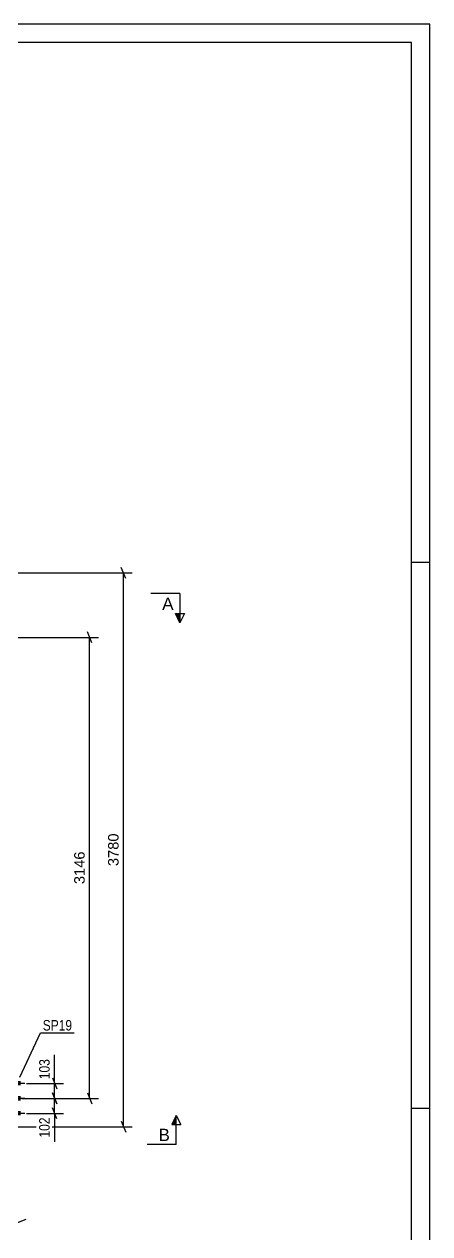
# Model space of a CAD drawing. Header units: millimetres. Extents: x 0 to 841, y 0 to 594.
# Drawn here: x 730.2 to 841, y 263.8 to 594 of the extents above; entities that cross this region are included whole.
import ezdxf

# ---------------------------------------------------------------- set-up
doc = ezdxf.new("R2010")
doc.units = ezdxf.units.MM
doc.styles.add('Arial', font='arial.ttf', dxfattribs={"height": 0.2})
doc.styles.add('Arial Narrow', font='ARIALN.TTF', dxfattribs={"height": 0.2})

# ---------------------------------------------------------------- blocks, each defined once
blk = doc.blocks.new('Unknown-317311686-1113')
at = {"color": 5, "linetype": 'Continuous'}
for p, q in [((841, 594), (0, 594)), ((841, 0), (841, 594)), ((836, 589), (5, 589)), ((836, 5), (836, 589)), ((841, 447), (836, 447)), ((841, 298), (836, 298))]:
    blk.add_line(p, q, dxfattribs=at)
blk = doc.blocks.new('Bolt-317311686-2482 - 2401')
at = {"linetype": 'Continuous'}
for points in [[(729.21, 304.4), (729.21, 305.28), (728.57, 305.28), (728.57, 304.4)], [(729.21, 304.4), (729.21, 305.28), (728.57, 305.28), (728.57, 304.4)], [(729.21, 304.4), (729.21, 305.28), (728.57, 305.28), (728.57, 304.4)], [(729.21, 300.28), (729.21, 301.16), (728.57, 301.16), (728.57, 300.28)], [(729.21, 300.28), (729.21, 301.16), (728.57, 301.16), (728.57, 300.28)], [(729.21, 296.2), (729.21, 297.08), (728.57, 297.08), (728.57, 296.2)], [(729.21, 296.2), (729.21, 297.08), (728.57, 297.08), (728.57, 296.2)], [(729.21, 296.2), (729.21, 297.08), (728.57, 297.08), (728.57, 296.2)]]:
    blk.add_hatch(color=1, dxfattribs=at).paths.add_polyline_path(points)
at = {"color": 1, "linetype": 'Continuous'}
for p, q in [((730.37, 304.84), (727.05, 304.84)), ((730.37, 304.84), (727.05, 304.84)), ((730.37, 304.84), (727.05, 304.84)), ((729.21, 305.28), (728.57, 305.28)), ((729.21, 305.28), (728.57, 305.28)), ((729.21, 305.28), (728.57, 305.28)), ((729.21, 304.4), (728.57, 304.4)), ((729.21, 304.4), (728.57, 304.4)), ((729.21, 304.4), (728.57, 304.4)), ((730.37, 300.72), (727.05, 300.72)), ((730.37, 300.72), (727.05, 300.72)), ((729.21, 301.16), (728.57, 301.16)), ((729.21, 301.16), (728.57, 301.16)), ((729.21, 300.28), (728.57, 300.28)), ((729.21, 300.28), (728.57, 300.28)), ((730.37, 296.64), (727.05, 296.64)), ((730.37, 296.64), (727.05, 296.64)), ((730.37, 296.64), (727.05, 296.64)), ((729.21, 297.08), (728.57, 297.08)), ((729.21, 297.08), (728.57, 297.08)), ((729.21, 297.08), (728.57, 297.08)), ((729.21, 296.2), (728.57, 296.2)), ((729.21, 296.2), (728.57, 296.2)), ((729.21, 296.2), (728.57, 296.2))]:
    blk.add_line(p, q, dxfattribs=at)
blk = doc.blocks.new('StraightDimension-317311686-10577 - 2401')
at = {"color": 7, "linetype": 'Continuous'}
for p, q in [((730.8, 304.84), (740.89, 304.84)), ((737.89, 306.34), (739.09, 303.34)), ((738.49, 300.72), (738.49, 304.84)), ((730.8, 300.72), (740.89, 300.72)), ((739.09, 299.22), (737.89, 302.22))]:
    blk.add_line(p, q, dxfattribs=at)
at = {"color": 0}
blk.add_wipeout([(737.74, 312.05), (733.54, 312.05), (733.54, 305.37), (737.74, 305.37)], dxfattribs=at)
at = {"color": 7, "linetype": 'Continuous'}
blk.add_line((738.49, 304.84), (738.49, 312.58), dxfattribs=at)
blk.add_line((738.49, 304.84), (738.49, 312.58), dxfattribs=at)
at = {"color": 3, "style": 'Arial Narrow'}
blk.add_text('103', height=2.863, rotation=90.0002, dxfattribs=at).set_placement((737.14, 305.97))
blk = doc.blocks.new('StraightDimension-317311686-3341 - 2401')
at = {"color": 7, "linetype": 'Continuous'}
blk.add_line((727.71, 266.54), (730.71, 267.74), dxfattribs=at)
blk = doc.blocks.new('StraightDimension-317311686-3331 - 2401')
at = {"color": 7, "linetype": 'Continuous'}
for p, q in [((705.32, 444.2), (759.71, 444.2)), ((757.91, 442.7), (756.71, 445.7)), ((757.31, 293), (757.31, 444.2)), ((756.71, 294.5), (757.91, 291.5)), ((614.84, 293), (759.71, 293))]:
    blk.add_line(p, q, dxfattribs=at)
at = {"color": 0}
blk.add_wipeout([(756.56, 373.65), (752.36, 373.65), (752.36, 363.55), (756.56, 363.55)], dxfattribs=at)
at = {"color": 3, "style": 'Arial'}
blk.add_text('3780', height=2.865, rotation=90.0002, dxfattribs=at).set_placement((755.96, 364.15))
blk = doc.blocks.new('StraightDimension-317311686-10578 - 2401')
at = {"color": 7, "linetype": 'Continuous'}
for p, q in [((730.8, 300.72), (740.89, 300.72)), ((737.89, 302.22), (739.09, 299.22)), ((738.49, 296.64), (738.49, 300.72)), ((739.09, 295.14), (737.89, 298.14)), ((730.8, 296.64), (740.89, 296.64))]:
    blk.add_line(p, q, dxfattribs=at)
at = {"color": 0}
blk.add_wipeout([(737.74, 296.12), (733.54, 296.12), (733.54, 289.44), (737.74, 289.44)], dxfattribs=at)
at = {"color": 7, "linetype": 'Continuous'}
blk.add_line((738.49, 296.64), (738.49, 288.91), dxfattribs=at)
blk.add_line((738.49, 296.64), (738.49, 288.91), dxfattribs=at)
at = {"color": 3, "style": 'Arial Narrow'}
blk.add_text('102', height=2.863, rotation=90.0002, dxfattribs=at).set_placement((737.14, 290.04))
blk = doc.blocks.new('StraightDimension-317311686-10200 - 2401')
at = {"color": 7, "linetype": 'Continuous'}
for p, q in [((711.15, 426.6), (750.45, 426.6)), ((748.65, 425.1), (747.45, 428.1)), ((748.05, 300.74), (748.05, 426.6)), ((729.57, 300.74), (750.45, 300.74)), ((747.45, 302.24), (748.65, 299.24))]:
    blk.add_line(p, q, dxfattribs=at)
at = {"color": 0}
blk.add_wipeout([(747.3, 368.72), (743.1, 368.72), (743.1, 358.63), (747.3, 358.63)], dxfattribs=at)
at = {"color": 3, "style": 'Arial'}
blk.add_text('3146', height=2.865, rotation=90.0002, dxfattribs=at).set_placement((746.7, 359.23))
blk = doc.blocks.new('SectionMark-317311686-4132 - 2401')
at = {"color": 6, "linetype": 'Continuous'}
for p in [(772.74, 438.6), (773.99, 433.1)]:
    blk.add_line(p, (772.74, 430.6), dxfattribs=at)
at = {"color": 0, "linetype": 'Continuous'}
blk.add_wipeout([(770.99, 434.1), (770.99, 437.6), (767.88, 437.6), (767.88, 434.1)], dxfattribs=at)
at = {"linetype": 'Continuous'}
blk.add_hatch(color=6, dxfattribs=at).paths.add_polyline_path([(771.49, 433.1), (772.74, 433.1), (772.74, 430.6)])
at = {"color": 6, "linetype": 'Continuous'}
for p, q in [((772.74, 438.6), (764.74, 438.6)), ((771.49, 433.1), (773.99, 433.1)), ((772.74, 430.6), (771.49, 433.1))]:
    blk.add_line(p, q, dxfattribs=at)
at = {"color": 3, "linetype": 'Continuous', "style": 'Arial'}
blk.add_text('A', height=3.34, dxfattribs=at).set_placement((767.88, 434.1))
blk = doc.blocks.new('SectionMark-317311686-4130 - 2401')
at = {"color": 6, "linetype": 'Continuous'}
for p, q in [((771.74, 288.1), (771.74, 296.1)), ((771.74, 296.1), (772.99, 293.6))]:
    blk.add_line(p, q, dxfattribs=at)
at = {"color": 0, "linetype": 'Continuous'}
blk.add_wipeout([(769.99, 289.1), (769.99, 292.6), (766.88, 292.6), (766.88, 289.1)], dxfattribs=at)
at = {"linetype": 'Continuous'}
blk.add_hatch(color=6, dxfattribs=at).paths.add_polyline_path([(771.74, 293.6), (770.49, 293.6), (771.74, 296.1)])
at = {"color": 6, "linetype": 'Continuous'}
for p, q in [((771.74, 296.1), (770.49, 293.6)), ((770.49, 293.6), (772.99, 293.6)), ((771.74, 288.1), (763.74, 288.1))]:
    blk.add_line(p, q, dxfattribs=at)
at = {"color": 3, "linetype": 'Continuous', "style": 'Arial'}
blk.add_text('B', height=3.34, dxfattribs=at).set_placement((766.88, 289.1))
blk = doc.blocks.new('Mark-317311686-2805 - 2401')
at = {"color": 0}
blk.add_wipeout([(743.28, 319.26), (743.28, 322.26), (735.24, 322.26), (735.24, 319.26)], dxfattribs=at)
blk.add_wipeout([(743.28, 319.26), (743.28, 322.26), (735.24, 322.26), (735.24, 319.26)], dxfattribs=at)
at = {"color": 30, "linetype": 'Continuous'}
for p, q in [((729.01, 306.54), (734.64, 318.66)), ((734.64, 318.66), (743.88, 318.66))]:
    blk.add_line(p, q, dxfattribs=at)
at = {"color": 3, "style": 'Arial Narrow'}
blk.add_text('SP19', height=2.863, dxfattribs=at).set_placement((735.24, 319.26))

msp = doc.modelspace()

# ---------------------------------------------------------------- block references
for name in ['Unknown-317311686-1113', 'Bolt-317311686-2482 - 2401']:
    msp.add_blockref(name, (0, 0))

# ---------------------------------------------------------------- next in the draw order: block references
msp.add_blockref('StraightDimension-317311686-10577 - 2401', (0, 0))

# ---------------------------------------------------------------- next in the draw order: block references
msp.add_blockref('StraightDimension-317311686-3341 - 2401', (0, 0))

# ---------------------------------------------------------------- next in the draw order: block references
msp.add_blockref('StraightDimension-317311686-3331 - 2401', (0, 0))

# ---------------------------------------------------------------- next in the draw order: block references
for name in ['SectionMark-317311686-4132 - 2401', 'StraightDimension-317311686-10578 - 2401']:
    msp.add_blockref(name, (0, 0))

# ---------------------------------------------------------------- next in the draw order: block references
for name in ['StraightDimension-317311686-10200 - 2401', 'SectionMark-317311686-4130 - 2401']:
    msp.add_blockref(name, (0, 0))

# ---------------------------------------------------------------- next in the draw order: block references
msp.add_blockref('Mark-317311686-2805 - 2401', (0, 0))

doc.saveas('drawing.dxf')
